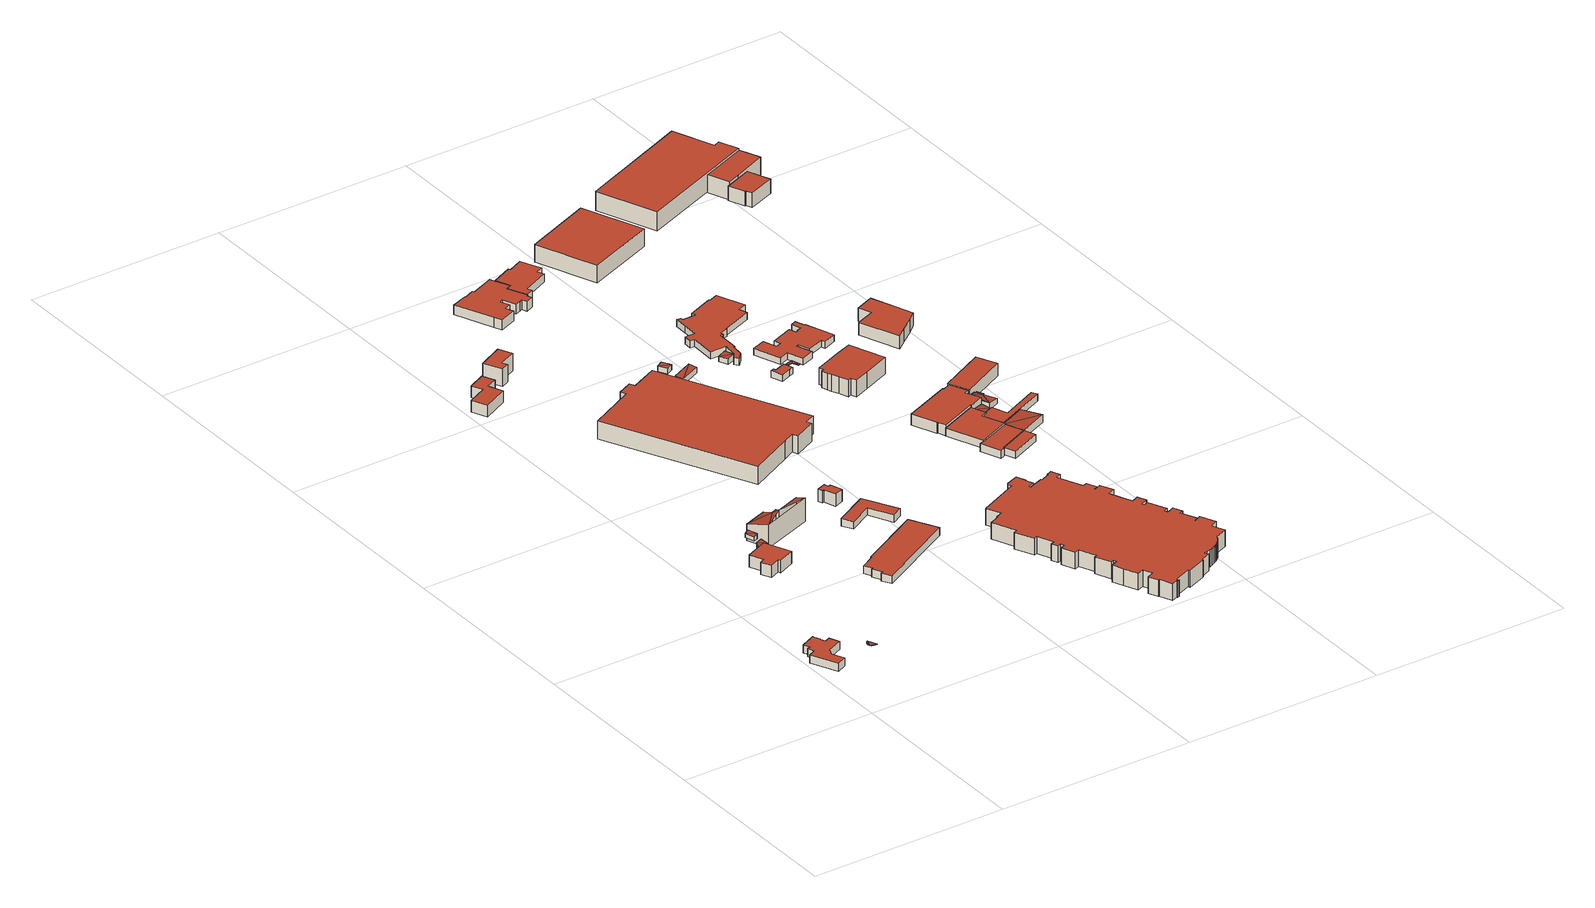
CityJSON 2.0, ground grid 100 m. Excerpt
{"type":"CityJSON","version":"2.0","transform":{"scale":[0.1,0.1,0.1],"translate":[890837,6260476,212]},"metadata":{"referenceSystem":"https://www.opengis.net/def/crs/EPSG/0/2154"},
"CityObjects":{
"building1":{"type":"Building","attributes":{"class":"Building"},"children":["building1-1"]},
"building1-1":{"type":"BuildingPart","parents":["building1"],"geometry":[{"type":"MultiSurface","lod":"2.2","boundaries":[[[0,1,2,3,4,5,6,7,8,9,10,11,10,12,13,14,15,16,17,18]],[[19,20,21,22,23,24,25,26,27,28,29,30,29,31,32,33,34,35,36,37]],[[37,36,17,18]],[[36,35,16,17]],[[35,34,15,16]],[[34,33,14,15]],[[33,32,13,14]],[[32,31,12,13]],[[31,29,10,12]],[[29,30,11,10]],[[29,28,9,10]],[[28,27,8,9]],[[27,26,7,8]],[[26,25,6,7]],[[25,24,5,6]],[[24,23,4,5]],[[23,22,3,4]],[[22,21,2,3]],[[21,20,1,2]],[[20,19,0,1]],[[19,37,18,0]]],"semantics":{"surfaces":[{"type":"GroundSurface"},{"type":"RoofSurface"},{"type":"WallSurface","on_footprint_edge":true}],"values":[0,1,2,2,2,2,2,2,2,2,2,2,2,2,2,2,2,2,2,2,2]}}]},
"building2":{"type":"Building","attributes":{"class":"Building"},"children":["building2-1"]},
"building2-1":{"type":"BuildingPart","parents":["building2"],"geometry":[{"type":"Solid","lod":"2.2","boundaries":[[[[38,39,40]],[[40,39,41]],[[42,41,39]],[[43,41,44]],[[45,43,44]],[[46,45,44]],[[42,44,41]],[[47,48,49,50,51,40,38,52,53]],[[42,39,52,53]],[[39,38,52]],[[41,51,40]],[[41,43,50,51]],[[43,45,49,50]],[[45,46,48,49]],[[46,44,47,48]],[[44,42,53,47]]]],"semantics":{"surfaces":[{"type":"RoofSurface","rf_azimuth":248.45,"rf_slope":4.16},{"type":"GroundSurface"},{"type":"WallSurface","on_footprint_edge":true}],"values":[[0,0,0,0,0,0,0,1,2,2,2,2,2,2,2,2]]}}]},
"building3":{"type":"Building","attributes":{"class":"Building"},"children":["building3-1"]},
"building3-1":{"type":"BuildingPart","parents":["building3"],"geometry":[{"type":"Solid","lod":"2.2","boundaries":[[[[54,55,56,57,58,59,60,61]],[[62,63,64,65,66,67,68,69]],[[69,68,60,61]],[[68,67,59,60]],[[67,66,58,59]],[[66,65,57,58]],[[65,64,56,57]],[[64,63,55,56]],[[63,62,54,55]],[[62,69,61,54]]]],"semantics":{"surfaces":[{"type":"GroundSurface"},{"type":"RoofSurface"},{"type":"WallSurface","on_footprint_edge":true}],"values":[[0,1,2,2,2,2,2,2,2,2]]}}]},
"building4":{"type":"Building","attributes":{"class":"Building"},"children":["building4-1"]},
"building4-1":{"type":"BuildingPart","parents":["building4"],"geometry":[{"type":"MultiSurface","lod":"2.2","boundaries":[[[70,71,72]],[[73,74,70]],[[75,76,77]],[[72,78,70]],[[71,79,72]],[[80,79,71]],[[81,82,83,84,85,86,87,88]],[[80,71,87,88]],[[71,70,86,87]],[[70,74,85,86]],[[74,75,84,85]],[[75,77,83,84]],[[77,72,82,83]],[[72,79,81,82]],[[79,80,88,81]]],"semantics":{"surfaces":[{"type":"RoofSurface","rf_azimuth":288.75,"rf_slope":17.61},{"type":"RoofSurface","rf_azimuth":271.34,"rf_slope":18.94},{"type":"GroundSurface"},{"type":"WallSurface","on_footprint_edge":true}],"values":[0,0,1,0,0,0,2,3,3,3,3,3,3,3,3]}}]},
"building5":{"type":"Building","attributes":{"class":"Building"},"children":["building5-1"]},
"building5-1":{"type":"BuildingPart","parents":["building5"],"geometry":[{"type":"Solid","lod":"2.2","boundaries":[[[[89,90,91]],[[92,91,90]],[[93,94,95,96]],[[92,90,95,96]],[[90,89,94,95]],[[89,91,93,94]],[[91,92,96,93]]]],"semantics":{"surfaces":[{"type":"RoofSurface","rf_azimuth":200.1,"rf_slope":17.7},{"type":"GroundSurface"},{"type":"WallSurface","on_footprint_edge":true}],"values":[[0,0,1,2,2,2,2]]}}]},
"building6":{"type":"Building","attributes":{"class":"Building"},"children":["building6-1"]},
"building6-1":{"type":"BuildingPart","parents":["building6"],"geometry":[{"type":"MultiSurface","lod":"2.2","boundaries":[[[97,98,99]],[[100,101,102]],[[103,104,105]],[[106,105,104]],[[105,99,107]],[[99,105,106]],[[108,109,110,111,112,113,114,115]],[[99,98,114,115]],[[98,97,113,114]],[[97,106,112,113]],[[106,104,111,112]],[[104,103,110,111]],[[103,105,109,110]],[[105,107,108,109]],[[107,99,115,108]]],"semantics":{"surfaces":[{"type":"RoofSurface","rf_azimuth":111.33,"rf_slope":16.78},{"type":"RoofSurface","rf_azimuth":38.27,"rf_slope":1.5},{"type":"GroundSurface"},{"type":"WallSurface","on_footprint_edge":true}],"values":[0,1,0,0,0,0,2,3,3,3,3,3,3,3,3]}}]},
"building7":{"type":"Building","attributes":{"class":"Building"},"children":["building7-1"]},
"building7-1":{"type":"BuildingPart","parents":["building7"],"geometry":[{"type":"Solid","lod":"2.2","boundaries":[[[[116,117,118,119,120,121,122,123]],[[124,125,126,127,128,129,130,131]],[[131,130,122,123]],[[130,129,121,122]],[[129,128,120,121]],[[128,127,119,120]],[[127,126,118,119]],[[126,125,117,118]],[[125,124,116,117]],[[124,131,123,116]]]],"semantics":{"surfaces":[{"type":"GroundSurface"},{"type":"RoofSurface"},{"type":"WallSurface","on_footprint_edge":true}],"values":[[0,1,2,2,2,2,2,2,2,2]]}}]},
"building8":{"type":"Building","attributes":{"class":"Building"},"children":["building8-1"]},
"building8-1":{"type":"BuildingPart","parents":["building8"],"geometry":[{"type":"Solid","lod":"2.2","boundaries":[[[[132,133,134,135,136,137,138,139,140,141,142]],[[143,144,145,146,147,148,149,150,151,152,153]],[[153,152,141,142]],[[152,151,140,141]],[[151,150,139,140]],[[150,149,138,139]],[[149,148,137,138]],[[148,147,136,137]],[[147,146,135,136]],[[146,145,134,135]],[[145,144,133,134]],[[144,143,132,133]],[[143,153,142,132]]]],"semantics":{"surfaces":[{"type":"GroundSurface"},{"type":"RoofSurface"},{"type":"WallSurface","on_footprint_edge":true}],"values":[[0,1,2,2,2,2,2,2,2,2,2,2,2]]}}]},
"building9":{"type":"Building","attributes":{"class":"Building"},"children":["building9-1"]},
"building9-1":{"type":"BuildingPart","parents":["building9"],"geometry":[{"type":"Solid","lod":"2.2","boundaries":[[[[154,155,156,157,158,159]],[[160,161,162,163,164,165]],[[165,164,158,159]],[[164,163,157,158]],[[163,162,156,157]],[[162,161,155,156]],[[161,160,154,155]],[[160,165,159,154]]]],"semantics":{"surfaces":[{"type":"GroundSurface"},{"type":"RoofSurface"},{"type":"WallSurface","on_footprint_edge":true}],"values":[[0,1,2,2,2,2,2,2]]}}]},
"building10":{"type":"Building","attributes":{"class":"Building"},"children":["building10-1"]},
"building10-1":{"type":"BuildingPart","parents":["building10"],"geometry":[{"type":"Solid","lod":"2.2","boundaries":[[[[166,167,168,169,170,171]],[[172,173,174,175,176,177]],[[177,176,170,171]],[[176,175,169,170]],[[175,174,168,169]],[[174,173,167,168]],[[173,172,166,167]],[[172,177,171,166]]]],"semantics":{"surfaces":[{"type":"GroundSurface"},{"type":"RoofSurface"},{"type":"WallSurface","on_footprint_edge":true}],"values":[[0,1,2,2,2,2,2,2]]}}]},
"building11":{"type":"Building","attributes":{"class":"Building"},"children":["building11-1"]},
"building11-1":{"type":"BuildingPart","parents":["building11"],"geometry":[{"type":"Solid","lod":"2.2","boundaries":[[[[178,179,180,181,182,183,184,185]],[[186,187,188,189,190,191,192,193]],[[193,192,184,185]],[[192,191,183,184]],[[191,190,182,183]],[[190,189,181,182]],[[189,188,180,181]],[[188,187,179,180]],[[187,186,178,179]],[[186,193,185,178]]]],"semantics":{"surfaces":[{"type":"GroundSurface"},{"type":"RoofSurface"},{"type":"WallSurface","on_footprint_edge":true}],"values":[[0,1,2,2,2,2,2,2,2,2]]}}]},
"building12":{"type":"Building","attributes":{"class":"Building"},"children":["building12-1"]},
"building12-1":{"type":"BuildingPart","parents":["building12"],"geometry":[{"type":"Solid","lod":"2.2","boundaries":[[[[194,195,196,197,198,199,200,201,202,203,204,205,206]],[[207,208,209,210,211,212,213,214,215,216,217,218,219]],[[219,218,205,206]],[[218,217,204,205]],[[217,216,203,204]],[[216,215,202,203]],[[215,214,201,202]],[[214,213,200,201]],[[213,212,199,200]],[[212,211,198,199]],[[211,210,197,198]],[[210,209,196,197]],[[209,208,195,196]],[[208,207,194,195]],[[207,219,206,194]]]],"semantics":{"surfaces":[{"type":"GroundSurface"},{"type":"RoofSurface"},{"type":"WallSurface","on_footprint_edge":true}],"values":[[0,1,2,2,2,2,2,2,2,2,2,2,2,2,2]]}}]},
"building13":{"type":"Building","attributes":{"class":"Building"},"children":["building13-1"]},
"building13-1":{"type":"BuildingPart","parents":["building13"],"geometry":[{"type":"Solid","lod":"2.2","boundaries":[[[[220,221,222,223,224,225,226,227,228,229,230,231,232,233,234,235,236,237,238,239,240,241]],[[242,243,244,245,246,247,248,249,250,251,252,253,254,255,256,257,258,259,260,261,262,263]],[[263,262,240,241]],[[262,261,239,240]],[[261,260,238,239]],[[260,259,237,238]],[[259,258,236,237]],[[258,257,235,236]],[[257,256,234,235]],[[256,255,233,234]],[[255,254,232,233]],[[254,253,231,232]],[[253,252,230,231]],[[252,251,229,230]],[[251,250,228,229]],[[250,249,227,228]],[[249,248,226,227]],[[248,247,225,226]],[[247,246,224,225]],[[246,245,223,224]],[[245,244,222,223]],[[244,243,221,222]],[[243,242,220,221]],[[242,263,241,220]]]],"semantics":{"surfaces":[{"type":"GroundSurface"},{"type":"RoofSurface"},{"type":"WallSurface","on_footprint_edge":true}],"values":[[0,1,2,2,2,2,2,2,2,2,2,2,2,2,2,2,2,2,2,2,2,2,2,2]]}}]},
"building14":{"type":"Building","attributes":{"class":"Building"},"children":["building14-1"]},
"building14-1":{"type":"BuildingPart","parents":["building14"],"geometry":[{"type":"Solid","lod":"2.2","boundaries":[[[[264,265,266]],[[267,266,265]],[[268,269,270,271]],[[267,265,270,271]],[[265,264,269,270]],[[264,266,268,269]],[[266,267,271,268]]]],"semantics":{"surfaces":[{"type":"RoofSurface","rf_azimuth":162.76,"rf_slope":0.699},{"type":"GroundSurface"},{"type":"WallSurface","on_footprint_edge":true}],"values":[[0,0,1,2,2,2,2]]}}]},
"building15":{"type":"Building","attributes":{"class":"Building"},"children":["building15-1"]},
"building15-1":{"type":"BuildingPart","parents":["building15"],"geometry":[{"type":"Solid","lod":"2.2","boundaries":[[[[272,273,274]],[[275,274,273]],[[276,277,278,279]],[[275,273,278,279]],[[273,272,277,278]],[[272,274,276,277]],[[274,275,279,276]]]],"semantics":{"surfaces":[{"type":"RoofSurface","rf_azimuth":295.63,"rf_slope":7.32},{"type":"GroundSurface"},{"type":"WallSurface","on_footprint_edge":true}],"values":[[0,0,1,2,2,2,2]]}}]},
"building16":{"type":"Building","attributes":{"class":"Building"},"children":["building16-1"]},
"building16-1":{"type":"BuildingPart","parents":["building16"],"geometry":[{"type":"Solid","lod":"2.2","boundaries":[[[[280,281,282,283,284,285,286,287,288,289,290,291,292,293,294,295,296,297,298,299,300,301,302,303,304,305,306,307,308,309,310,311,312,313,314,315,316,317,318,319,320,321,322,323,324,325,326,327,328,329,330,331,332,333,334,335,336,337,338,339,340,341,342,343,344,345,346,347,348,349,350,351,352,353,354,355,356,357,358,359,360,361,362,363,364,365,366,367,368,369,370,371,372,373,374,375,376,377]],[[378,379,380,381,382,383,384,385,386,387,388,389,390,391,392,393,394,395,396,397,398,399,400,401,402,403,404,405,406,407,408,409,410,411,412,413,414,415,416,417,418,419,420,421,422,423,424,425,426,427,428,429,430,431,432,433,434,435,436,437,438,439,440,441,442,443,444,445,446,447,448,449,450,451,452,453,454,455,456,457,458,459,460,461,462,463,464,465,466,467,468,469,470,471,472,473,474,475]],[[475,474,376,377]],[[474,473,375,376]],[[473,472,374,375]],[[472,471,373,374]],[[471,470,372,373]],[[470,469,371,372]],[[469,468,370,371]],[[468,467,369,370]],[[467,466,368,369]],[[466,465,367,368]],[[465,464,366,367]],[[464,463,365,366]],[[463,462,364,365]],[[462,461,363,364]],[[461,460,362,363]],[[460,459,361,362]],[[459,458,360,361]],[[458,457,359,360]],[[457,456,358,359]],[[456,455,357,358]],[[455,454,356,357]],[[454,453,355,356]],[[453,452,354,355]],[[452,451,353,354]],[[451,450,352,353]],[[450,449,351,352]],[[449,448,350,351]],[[448,447,349,350]],[[447,446,348,349]],[[446,445,347,348]],[[445,444,346,347]],[[444,443,345,346]],[[443,442,344,345]],[[442,441,343,344]],[[441,440,342,343]],[[440,439,341,342]],[[439,438,340,341]],[[438,437,339,340]],[[437,436,338,339]],[[436,435,337,338]],[[435,434,336,337]],[[434,433,335,336]],[[433,432,334,335]],[[432,431,333,334]],[[431,430,332,333]],[[430,429,331,332]],[[429,428,330,331]],[[428,427,329,330]],[[427,426,328,329]],[[426,425,327,328]],[[425,424,326,327]],[[424,423,325,326]],[[423,422,324,325]],[[422,421,323,324]],[[421,420,322,323]],[[420,419,321,322]],[[419,418,320,321]],[[418,417,319,320]],[[417,416,318,319]],[[416,415,317,318]],[[415,414,316,317]],[[414,413,315,316]],[[413,412,314,315]],[[412,411,313,314]],[[411,410,312,313]],[[410,409,311,312]],[[409,408,310,311]],[[408,407,309,310]],[[407,406,308,309]],[[406,405,307,308]],[[405,404,306,307]],[[404,403,305,306]],[[403,402,304,305]],[[402,401,303,304]],[[401,400,302,303]],[[400,399,301,302]],[[399,398,300,301]],[[398,397,299,300]],[[397,396,298,299]],[[396,395,297,298]],[[395,394,296,297]],[[394,393,295,296]],[[393,392,294,295]],[[392,391,293,294]],[[391,390,292,293]],[[390,389,291,292]],[[389,388,290,291]],[[388,387,289,290]],[[387,386,288,289]],[[386,385,287,288]],[[385,384,286,287]],[[384,383,285,286]],[[383,382,284,285]],[[382,381,283,284]],[[381,380,282,283]],[[380,379,281,282]],[[379,378,280,281]],[[378,475,377,280]]]],"semantics":{"surfaces":[{"type":"GroundSurface"},{"type":"RoofSurface"},{"type":"WallSurface","on_footprint_edge":true}],"values":[[0,1,2,2,2,2,2,2,2,2,2,2,2,2,2,2,2,2,2,2,2,2,2,2,2,2,2,2,2,2,2,2,2,2,2,2,2,2,2,2,2,2,2,2,2,2,2,2,2,2,2,2,2,2,2,2,2,2,2,2,2,2,2,2,2,2,2,2,2,2,2,2,2,2,2,2,2,2,2,2,2,2,2,2,2,2,2,2,2,2,2,2,2,2,2,2,2,2,2,2]]}}]},
"building17":{"type":"Building","attributes":{"class":"Building"},"children":["building17-1"]},
"building17-1":{"type":"BuildingPart","parents":["building17"],"geometry":[{"type":"Solid","lod":"2.2","boundaries":[[[[476,477,478]],[[479,480,481]],[[481,476,482]],[[483,479,481]],[[476,481,480]],[[478,482,476]],[[484,485,486,479,480,487,488,489]],[[478,477,488,489]],[[477,476,487,488]],[[476,480,487]],[[483,486,479]],[[483,481,485,486]],[[481,482,484,485]],[[482,478,489,484]]]],"semantics":{"surfaces":[{"type":"RoofSurface","rf_azimuth":146.09,"rf_slope":1.43},{"type":"GroundSurface"},{"type":"WallSurface","on_footprint_edge":true}],"values":[[0,0,0,0,0,0,1,2,2,2,2,2,2,2]]}}]},
"building18":{"type":"Building","attributes":{"class":"Building"},"children":["building18-1"]},
"building18-1":{"type":"BuildingPart","parents":["building18"],"geometry":[{"type":"Solid","lod":"2.2","boundaries":[[[[490,491,492,493,494,495,496,497,498,499,500,501,502]],[[503,504,505,506,507,508,509,510,511,512,513,514,515]],[[515,514,501,502]],[[514,513,500,501]],[[513,512,499,500]],[[512,511,498,499]],[[511,510,497,498]],[[510,509,496,497]],[[509,508,495,496]],[[508,507,494,495]],[[507,506,493,494]],[[506,505,492,493]],[[505,504,491,492]],[[504,503,490,491]],[[503,515,502,490]]]],"semantics":{"surfaces":[{"type":"GroundSurface"},{"type":"RoofSurface"},{"type":"WallSurface","on_footprint_edge":true}],"values":[[0,1,2,2,2,2,2,2,2,2,2,2,2,2,2]]}}]},
"building19":{"type":"Building","attributes":{"class":"Building"},"children":["building19-1"]},
"building19-1":{"type":"BuildingPart","parents":["building19"],"geometry":[{"type":"Solid","lod":"2.2","boundaries":[[[[516,517,518]],[[519,518,517]],[[520,521,522,523]],[[519,517,522,523]],[[517,516,521,522]],[[516,518,520,521]],[[518,519,523,520]]]],"semantics":{"surfaces":[{"type":"RoofSurface","rf_azimuth":190.84,"rf_slope":4.33},{"type":"GroundSurface"},{"type":"WallSurface","on_footprint_edge":true}],"values":[[0,0,1,2,2,2,2]]}}]},
"building20":{"type":"Building","attributes":{"class":"Building"},"children":["building20-1"]},
"building20-1":{"type":"BuildingPart","parents":["building20"],"geometry":[{"type":"Solid","lod":"2.2","boundaries":[[[[524,525,526,527,528,529,530]],[[531,532,533,534,535,536,537]],[[537,536,529,530]],[[536,535,528,529]],[[535,534,527,528]],[[534,533,526,527]],[[533,532,525,526]],[[532,531,524,525]],[[531,537,530,524]]]],"semantics":{"surfaces":[{"type":"GroundSurface"},{"type":"RoofSurface"},{"type":"WallSurface","on_footprint_edge":true}],"values":[[0,1,2,2,2,2,2,2,2]]}}]},
"building21":{"type":"Building","attributes":{"class":"Building"},"children":["building21-1"]},
"building21-1":{"type":"BuildingPart","parents":["building21"],"geometry":[{"type":"Solid","lod":"2.2","boundaries":[[[[538,539,540]],[[541,540,539]],[[540,541,542]],[[542,543,540]],[[543,542,544]],[[545,544,546]],[[542,546,544]],[[547,548,549,550,551,552,553,554,555]],[[542,541,554,555]],[[541,539,553,554]],[[539,538,552,553]],[[538,540,551,552]],[[540,543,550,551]],[[543,544,549,550]],[[544,545,548,549]],[[545,546,547,548]],[[546,542,555,547]]]],"semantics":{"surfaces":[{"type":"RoofSurface","rf_azimuth":144.42,"rf_slope":0.99},{"type":"GroundSurface"},{"type":"WallSurface","on_footprint_edge":true}],"values":[[0,0,0,0,0,0,0,1,2,2,2,2,2,2,2,2,2]]}}]},
"building22":{"type":"Building","attributes":{"class":"Building"},"children":["building22-1"]},
"building22-1":{"type":"BuildingPart","parents":["building22"],"geometry":[{"type":"Solid","lod":"2.2","boundaries":[[[[556,557,558,559,560,561,562,563,564,565,520,566,567,568,569,570,571,572,573,574,575,576,577,578,579,580,581,582,583,584]],[[585,586,587,588,589,590,591,592,593,594,595,596,597,598,599,600,601,602,603,604,605,606,607,608,609,610,611,612,613,614]],[[614,613,583,584]],[[613,612,582,583]],[[612,611,581,582]],[[611,610,580,581]],[[610,609,579,580]],[[609,608,578,579]],[[608,607,577,578]],[[607,606,576,577]],[[606,605,575,576]],[[605,604,574,575]],[[604,603,573,574]],[[603,602,572,573]],[[602,601,571,572]],[[601,600,570,571]],[[600,599,569,570]],[[599,598,568,569]],[[598,597,567,568]],[[597,596,566,567]],[[596,595,520,566]],[[595,594,565,520]],[[594,593,564,565]],[[593,592,563,564]],[[592,591,562,563]],[[591,590,561,562]],[[590,589,560,561]],[[589,588,559,560]],[[588,587,558,559]],[[587,586,557,558]],[[586,585,556,557]],[[585,614,584,556]]]],"semantics":{"surfaces":[{"type":"GroundSurface"},{"type":"RoofSurface"},{"type":"WallSurface","on_footprint_edge":true}],"values":[[0,1,2,2,2,2,2,2,2,2,2,2,2,2,2,2,2,2,2,2,2,2,2,2,2,2,2,2,2,2,2,2]]}}]},
"building23":{"type":"Building","attributes":{"class":"Building"},"children":["building23-1"]},
"building23-1":{"type":"BuildingPart","parents":["building23"],"geometry":[{"type":"Solid","lod":"2.2","boundaries":[[[[615,616,617,618,619,620]],[[621,622,623,624,625,626]],[[626,625,619,620]],[[625,624,618,619]],[[624,623,617,618]],[[623,622,616,617]],[[622,621,615,616]],[[621,626,620,615]]]],"semantics":{"surfaces":[{"type":"GroundSurface"},{"type":"RoofSurface"},{"type":"WallSurface","on_footprint_edge":true}],"values":[[0,1,2,2,2,2,2,2]]}}]},
"building24":{"type":"Building","attributes":{"class":"Building"},"children":["building24-1"]},
"building24-1":{"type":"BuildingPart","parents":["building24"],"geometry":[{"type":"Solid","lod":"2.2","boundaries":[[[[627,628,629,630,631,632,633,634]],[[635,636,637,638,639,640,641,642]],[[642,641,633,634]],[[641,640,632,633]],[[640,639,631,632]],[[639,638,630,631]],[[638,637,629,630]],[[637,636,628,629]],[[636,635,627,628]],[[635,642,634,627]]]],"semantics":{"surfaces":[{"type":"GroundSurface"},{"type":"RoofSurface"},{"type":"WallSurface","on_footprint_edge":true}],"values":[[0,1,2,2,2,2,2,2,2,2]]}}]},
"building25":{"type":"Building","attributes":{"class":"Building"},"children":["building25-1"]},
"building25-1":{"type":"BuildingPart","parents":["building25"],"geometry":[{"type":"Solid","lod":"2.2","boundaries":[[[[643,644,645,646]],[[641,647,648,642]],[[642,648,645,646]],[[648,647,644,645]],[[647,641,643,644]],[[641,642,646,643]]]],"semantics":{"surfaces":[{"type":"GroundSurface"},{"type":"RoofSurface"},{"type":"WallSurface","on_footprint_edge":true}],"values":[[0,1,2,2,2,2]]}}]},
"building26":{"type":"Building","attributes":{"class":"Building"},"children":["building26-1"]},
"building26-1":{"type":"BuildingPart","parents":["building26"],"geometry":[{"type":"Solid","lod":"2.2","boundaries":[[[[649,650,651,652,653,654,655,656,657,658,659,660,661]],[[662,663,664,665,666,667,668,669,670,671,672,673,674]],[[674,673,660,661]],[[673,672,659,660]],[[672,671,658,659]],[[671,670,657,658]],[[670,669,656,657]],[[669,668,655,656]],[[668,667,654,655]],[[667,666,653,654]],[[666,665,652,653]],[[665,664,651,652]],[[664,663,650,651]],[[663,662,649,650]],[[662,674,661,649]]]],"semantics":{"surfaces":[{"type":"GroundSurface"},{"type":"RoofSurface"},{"type":"WallSurface","on_footprint_edge":true}],"values":[[0,1,2,2,2,2,2,2,2,2,2,2,2,2,2]]}}]},
"building27":{"type":"Building","attributes":{"class":"Building"},"children":["building27-1"]},
"building27-1":{"type":"BuildingPart","parents":["building27"],"geometry":[{"type":"Solid","lod":"2.2","boundaries":[[[[675,676,677,678,679,680,681,682,683,684,685,686]],[[687,688,689,690,691,692,693,694,695,696,697,698]],[[698,697,685,686]],[[697,696,684,685]],[[696,695,683,684]],[[695,694,682,683]],[[694,693,681,682]],[[693,692,680,681]],[[692,691,679,680]],[[691,690,678,679]],[[690,689,677,678]],[[689,688,676,677]],[[688,687,675,676]],[[687,698,686,675]]]],"semantics":{"surfaces":[{"type":"GroundSurface"},{"type":"RoofSurface"},{"type":"WallSurface","on_footprint_edge":true}],"values":[[0,1,2,2,2,2,2,2,2,2,2,2,2,2]]}}]},
"building28":{"type":"Building","attributes":{"class":"Building"},"children":["building28-1"]},
"building28-1":{"type":"BuildingPart","parents":["building28"],"geometry":[{"type":"Solid","lod":"2.2","boundaries":[[[[699,700,701,702,703,704,705,706,707,708,709,710,711,712,713,714,715,716,717,718,719,720,721,722,723]],[[724,725,726,727,728,729,730,731,732,733,734,735,736,737,738,739,740,741,742,743,744,745,746,747,748]],[[748,747,722,723]],[[747,746,721,722]],[[746,745,720,721]],[[745,744,719,720]],[[744,743,718,719]],[[743,742,717,718]],[[742,741,716,717]],[[741,740,715,716]],[[740,739,714,715]],[[739,738,713,714]],[[738,737,712,713]],[[737,736,711,712]],[[736,735,710,711]],[[735,734,709,710]],[[734,733,708,709]],[[733,732,707,708]],[[732,731,706,707]],[[731,730,705,706]],[[730,729,704,705]],[[729,728,703,704]],[[728,727,702,703]],[[727,726,701,702]],[[726,725,700,701]],[[725,724,699,700]],[[724,748,723,699]]]],"semantics":{"surfaces":[{"type":"GroundSurface"},{"type":"RoofSurface"},{"type":"WallSurface","on_footprint_edge":true}],"values":[[0,1,2,2,2,2,2,2,2,2,2,2,2,2,2,2,2,2,2,2,2,2,2,2,2,2,2]]}}]},
"building29":{"type":"Building","attributes":{"class":"Building"},"children":["building29-1"]},
"building29-1":{"type":"BuildingPart","parents":["building29"],"geometry":[{"type":"Solid","lod":"2.2","boundaries":[[[[749,750,751,752]],[[753,754,755,756]],[[756,755,751,752]],[[755,754,750,751]],[[754,753,749,750]],[[753,756,752,749]]]],"semantics":{"surfaces":[{"type":"GroundSurface"},{"type":"RoofSurface"},{"type":"WallSurface","on_footprint_edge":true}],"values":[[0,1,2,2,2,2]]}}]},
"building30":{"type":"Building","attributes":{"class":"Building"},"children":["building30-1"]},
"building30-1":{"type":"BuildingPart","parents":["building30"],"geometry":[{"type":"Solid","lod":"2.2","boundaries":[[[[757,758,759]],[[760,759,758]],[[761,759,760]],[[762,763,764,765,766]],[[760,758,765,766]],[[758,757,764,765]],[[757,759,763,764]],[[759,761,762,763]],[[761,760,766,762]]]],"semantics":{"surfaces":[{"type":"RoofSurface","rf_azimuth":16.54,"rf_slope":7.11},{"type":"GroundSurface"},{"type":"WallSurface","on_footprint_edge":true}],"values":[[0,0,0,1,2,2,2,2,2]]}}]},
"building31":{"type":"Building","attributes":{"class":"Building"},"children":["building31-1"]},
"building31-1":{"type":"BuildingPart","parents":["building31"],"geometry":[{"type":"Solid","lod":"2.2","boundaries":[[[[767,768,769]],[[770,767,769]],[[771,772,773,774]],[[769,768,773,774]],[[768,767,772,773]],[[767,770,771,772]],[[770,769,774,771]]]],"semantics":{"surfaces":[{"type":"RoofSurface","rf_azimuth":113.69,"rf_slope":3.99},{"type":"GroundSurface"},{"type":"WallSurface","on_footprint_edge":true}],"values":[[0,0,1,2,2,2,2]]}}]},
"building32":{"type":"Building","attributes":{"class":"Building"},"children":["building32-1"]},
"building32-1":{"type":"BuildingPart","parents":["building32"],"geometry":[{"type":"Solid","lod":"2.2","boundaries":[[[[775,776,777]],[[778,777,776]],[[779,780,781]],[[782,777,780]],[[777,781,780]],[[783,780,779]],[[778,784,781]],[[781,777,778]],[[785,786,787,788,789,790,791,792,793,794]],[[784,778,793,794]],[[778,776,792,793]],[[776,775,791,792]],[[775,777,790,791]],[[777,782,789,790]],[[782,780,788,789]],[[780,783,787,788]],[[783,779,786,787]],[[779,781,785,786]],[[781,784,794,785]]]],"semantics":{"surfaces":[{"type":"RoofSurface","rf_azimuth":25.34,"rf_slope":9.19},{"type":"GroundSurface"},{"type":"WallSurface","on_footprint_edge":true}],"values":[[0,0,0,0,0,0,0,0,1,2,2,2,2,2,2,2,2,2,2]]}}]},
"building33":{"type":"Building","attributes":{"class":"Building"},"children":["building33-1"]},
"building33-1":{"type":"BuildingPart","parents":["building33"],"geometry":[{"type":"Solid","lod":"2.2","boundaries":[[[[620,619,795,796,797,798,799,800]],[[801,802,803,804,805,806,807,808]],[[808,807,799,800]],[[807,806,798,799]],[[806,805,797,798]],[[805,804,796,797]],[[804,803,795,796]],[[803,802,619,795]],[[802,801,620,619]],[[801,808,800,620]]]],"semantics":{"surfaces":[{"type":"GroundSurface"},{"type":"RoofSurface"},{"type":"WallSurface","on_footprint_edge":true}],"values":[[0,1,2,2,2,2,2,2,2,2]]}}]},
"building34":{"type":"Building","attributes":{"class":"Building"},"children":["building34-1"]},
"building34-1":{"type":"BuildingPart","parents":["building34"],"geometry":[{"type":"Solid","lod":"2.2","boundaries":[[[[809,810,811,812,813,814]],[[815,816,817,818,819,820]],[[820,819,813,814]],[[819,818,812,813]],[[818,817,811,812]],[[817,816,810,811]],[[816,815,809,810]],[[815,820,814,809]]]],"semantics":{"surfaces":[{"type":"GroundSurface"},{"type":"RoofSurface"},{"type":"WallSurface","on_footprint_edge":true}],"values":[[0,1,2,2,2,2,2,2]]}}]},
"building35":{"type":"Building","attributes":{"class":"Building"},"children":["building35-1"]},
"building35-1":{"type":"BuildingPart","parents":["building35"],"geometry":[{"type":"Solid","lod":"2.2","boundaries":[[[[821,822,823,824,825,826,827,828]],[[829,830,831,832,833,834,835,836]],[[836,835,827,828]],[[835,834,826,827]],[[834,833,825,826]],[[833,832,824,825]],[[832,831,823,824]],[[831,830,822,823]],[[830,829,821,822]],[[829,836,828,821]]]],"semantics":{"surfaces":[{"type":"GroundSurface"},{"type":"RoofSurface"},{"type":"WallSurface","on_footprint_edge":true}],"values":[[0,1,2,2,2,2,2,2,2,2]]}}]},
"building36":{"type":"Building","attributes":{"class":"Building"},"children":["building36-1"]},
"building36-1":{"type":"BuildingPart","parents":["building36"],"geometry":[{"type":"Solid","lod":"2.2","boundaries":[[[[837,838,839,840,841,842]],[[843,844,845,846,847,848]],[[848,847,841,842]],[[847,846,840,841]],[[846,845,839,840]],[[845,844,838,839]],[[844,843,837,838]],[[843,848,842,837]]]],"semantics":{"surfaces":[{"type":"GroundSurface"},{"type":"RoofSurface"},{"type":"WallSurface","on_footprint_edge":true}],"values":[[0,1,2,2,2,2,2,2]]}}]},
"building37":{"type":"Building","attributes":{"class":"Building"},"children":["building37-1"]},
"building37-1":{"type":"BuildingPart","parents":["building37"],"geometry":[{"type":"Solid","lod":"2.2","boundaries":[[[[849,850,851,852,853,854,855]],[[856,857,858,859,860,861,862]],[[862,861,854,855]],[[861,860,853,854]],[[860,859,852,853]],[[859,858,851,852]],[[858,857,850,851]],[[857,856,849,850]],[[856,862,855,849]]]],"semantics":{"surfaces":[{"type":"GroundSurface"},{"type":"RoofSurface"},{"type":"WallSurface","on_footprint_edge":true}],"values":[[0,1,2,2,2,2,2,2,2]]}}]},
"building38":{"type":"Building","attributes":{"class":"Building"},"children":["building38-1"]},
"building38-1":{"type":"BuildingPart","parents":["building38"],"geometry":[{"type":"Solid","lod":"2.2","boundaries":[[[[863,864,865,866,867]],[[868,869,870,871,872]],[[872,871,866,867]],[[871,870,865,866]],[[870,869,864,865]],[[869,868,863,864]],[[868,872,867,863]]]],"semantics":{"surfaces":[{"type":"GroundSurface"},{"type":"RoofSurface"},{"type":"WallSurface","on_footprint_edge":true}],"values":[[0,1,2,2,2,2,2]]}}]}
},
"vertices":[
[180,501,20],[158,551,20],[140,543,20],[132,540,20],[120,566,20],[122,567,20],[107,601,20],[106,603,20],[35,570,20],[33,569,20],[46,539,20],[47,538,20],[31,533,20],[43,499,20],[6,482,20],[69,351,20],[119,374,20],[90,436,20],[103,467,20],[180,501,61],[158,551,61],[140,543,61],[132,540,61],[120,566,61],[122,567,61],[107,601,61],[106,603,61],[35,570,61],[33,569,61],[46,539,61],[47,538,61],[31,533,61],[43,499,61],[6,482,61],[69,351,61],[119,374,61],[90,436,61],[103,467,61],
[327,446,17],[335,446,18],[317,451,17],[311,459,18],[342,448,18],[308,468,18],[321,492,20],[309,479,19],[312,485,20],[321,492,17],[312,485,17],[309,479,17],[308,468,17],[311,459,17],[335,446,17],[342,448,17],
[276,1220,33],[251,1207,33],[274,1157,33],[324,1180,33],[330,1169,33],[415,1207,33],[356,1337,33],[245,1287,33],[276,1220,95],[251,1207,95],[274,1157,95],[324,1180,95],[330,1169,95],[415,1207,95],[356,1337,95],[245,1287,95],
[347,1347,60],[399,1367,61],[343,1356,64],[318,1329,58],[349,1342,59],[318,1329,62],[347,1347,68],[312,1343,67],[312,1343,63],[356,1389,72],[387,1400,72],[356,1389,36],[343,1356,36],[312,1343,36],[318,1329,36],[349,1342,36],[347,1347,36],[399,1367,36],[387,1400,36],
[366,1422,80],[386,1430,87],[350,1467,80],[369,1477,87],[350,1467,59],[366,1422,59],[386,1430,59],[369,1477,59],
[670,1466,152],[654,1515,137],[534,1471,136],[408,1370,59],[670,1466,52],[534,1471,55],[486,1525,116],[368,1481,115],[502,1481,130],[408,1370,151],[527,1490,130],[527,1490,33],[502,1481,33],[486,1525,33],[368,1481,33],[408,1370,33],[670,1466,33],[654,1515,33],[534,1471,33],
[28,3106,8],[62,3027,8],[190,3091,8],[158,3163,8],[213,3188,8],[185,3248,8],[99,3207,8],[126,3153,8],[28,3106,66],[62,3027,66],[190,3091,66],[158,3163,66],[213,3188,66],[185,3248,66],[99,3207,66],[126,3153,66],
[700,1008,26],[702,1003,26],[631,965,26],[653,925,26],[644,920,26],[669,874,26],[660,870,26],[685,823,26],[1090,1041,26],[1018,1174,26],[1016,1178,26],[700,1008,66],[702,1003,66],[631,965,66],[653,925,66],[644,920,66],[669,874,66],[660,870,66],[685,823,66],[1090,1041,66],[1018,1174,66],[1016,1178,66],
[352,3365,1],[227,3302,1],[272,3212,1],[312,3231,1],[298,3259,1],[383,3297,1],[352,3365,90],[227,3302,90],[272,3212,90],[312,3231,90],[298,3259,90],[383,3297,90],
[954,1448,25],[785,1357,25],[813,1303,25],[931,1367,25],[992,1248,25],[1045,1278,25],[954,1448,62],[785,1357,62],[813,1303,62],[931,1367,62],[992,1248,62],[1045,1278,62],
[906,1524,26],[884,1583,26],[872,1579,26],[864,1602,26],[820,1585,26],[828,1562,26],[837,1565,26],[859,1506,26],[906,1524,88],[884,1583,88],[872,1579,88],[864,1602,88],[820,1585,88],[828,1562,88],[837,1565,88],[859,1506,88],
[1141,2082,17],[786,2805,17],[650,2740,17],[636,2767,17],[564,2732,17],[577,2705,17],[341,2587,17],[698,1866,17],[918,1975,17],[976,2006,17],[989,1977,17],[1099,2032,17],[1088,2058,17],[1141,2082,108],[786,2805,108],[650,2740,108],[636,2767,108],[564,2732,108],[577,2705,108],[341,2587,108],[698,1866,108],[918,1975,108],[976,2006,108],[989,1977,108],[1099,2032,108],[1088,2058,108],
[754,3714,8],[711,3808,8],[738,3820,8],[693,3918,8],[577,3869,8],[572,3878,8],[521,3855,8],[519,3860,8],[440,3828,8],[524,3639,8],[539,3602,8],[625,3636,8],[609,3676,8],[643,3690,8],[623,3735,8],[638,3741,8],[667,3675,8],[696,3687,8],[709,3693,8],[720,3668,8],[758,3684,8],[747,3710,8],[754,3714,57],[711,3808,57],[738,3820,57],[693,3918,57],[577,3869,57],[572,3878,57],[521,3855,57],[519,3860,57],[440,3828,57],[524,3639,57],[539,3602,57],[625,3636,57],[609,3676,57],[643,3690,57],[623,3735,57],[638,3741,57],[667,3675,57],[696,3687,57],[709,3693,57],[720,3668,57],[758,3684,57],[747,3710,57],
[925,2936,38],[893,2917,37],[950,2893,38],[917,2874,38],[950,2893,10],[925,2936,10],[893,2917,10],[917,2874,10],
[898,2789,49],[916,2753,44],[1004,2840,49],[1022,2803,43],[1004,2840,15],[898,2789,15],[916,2753,15],[1022,2803,15],
[1561,118,22],[1583,68,22],[1587,69,22],[1614,6,22],[1646,19,22],[1648,15,22],[1656,18,22],[1651,28,22],[1738,65,22],[1742,55,22],[1839,97,22],[1837,102,22],[1889,124,22],[1880,145,22],[1885,145,22],[1895,146,22],[1914,149,22],[1929,155,22],[1947,164,22],[1958,171,22],[1971,181,22],[1984,194,22],[1996,211,22],[2001,226,22],[2066,254,22],[2039,315,22],[2075,333,22],[2041,411,22],[2004,393,22],[2004,394,22],[2024,404,22],[1988,484,22],[2005,492,22],[1985,538,22],[1948,521,22],[1941,537,22],[1962,547,22],[1921,640,22],[1900,630,22],[1894,643,22],[1930,660,22],[1910,704,22],[1875,687,22],[1826,797,22],[1862,814,22],[1833,880,22],[1797,862,22],[1796,865,22],[1817,875,22],[1794,927,22],[1773,918,22],[1718,1042,22],[1744,1054,22],[1724,1099,22],[1698,1088,22],[1700,1083,22],[1652,1062,22],[1650,1067,22],[1576,1040,22],[1574,1048,22],[1605,1062,22],[1590,1101,22],[1592,1102,22],[1573,1147,22],[1516,1125,22],[1512,1122,22],[1510,1121,22],[1507,1117,22],[1507,1112,22],[1513,1096,22],[1311,1004,22],[1345,934,22],[1308,915,22],[1310,912,22],[1262,891,22],[1314,772,22],[1297,765,22],[1339,670,22],[1356,678,22],[1391,597,22],[1373,590,22],[1387,559,22],[1405,566,22],[1413,548,22],[1388,537,22],[1417,470,22],[1442,481,22],[1480,396,22],[1466,390,22],[1500,312,22],[1515,318,22],[1521,303,22],[1488,289,22],[1512,235,22],[1511,235,22],[1541,167,22],[1575,181,22],[1596,134,22],[1561,118,107],[1583,68,107],[1587,69,107],[1614,6,107],[1646,19,107],[1648,15,107],[1656,18,107],[1651,28,107],[1738,65,107],[1742,55,107],[1839,97,107],[1837,102,107],[1889,124,107],[1880,145,107],[1885,145,107],[1895,146,107],[1914,149,107],[1929,155,107],[1947,164,107],[1958,171,107],[1971,181,107],[1984,194,107],[1996,211,107],[2001,226,107],[2066,254,107],[2039,315,107],[2075,333,107],[2041,411,107],[2004,393,107],[2004,394,107],[2024,404,107],[1988,484,107],[2005,492,107],[1985,538,107],[1948,521,107],[1941,537,107],[1962,547,107],[1921,640,107],[1900,630,107],[1894,643,107],[1930,660,107],[1910,704,107],[1875,687,107],[1826,797,107],[1862,814,107],[1833,880,107],[1797,862,107],[1796,865,107],[1817,875,107],[1794,927,107],[1773,918,107],[1718,1042,107],[1744,1054,107],[1724,1099,107],[1698,1088,107],[1700,1083,107],[1652,1062,107],[1650,1067,107],[1576,1040,107],[1574,1048,107],[1605,1062,107],[1590,1101,107],[1592,1102,107],[1573,1147,107],[1516,1125,107],[1512,1122,107],[1510,1121,107],[1507,1117,107],[1507,1112,107],[1513,1096,107],[1311,1004,107],[1345,934,107],[1308,915,107],[1310,912,107],[1262,891,107],[1314,772,107],[1297,765,107],[1339,670,107],[1356,678,107],[1391,597,107],[1373,590,107],[1387,559,107],[1405,566,107],[1413,548,107],[1388,537,107],[1417,470,107],[1442,481,107],[1480,396,107],[1466,390,107],[1500,312,107],[1515,318,107],[1521,303,107],[1488,289,107],[1512,235,107],[1511,235,107],[1541,167,107],[1575,181,107],[1596,134,107],
[1637,1137,25],[1644,1117,25],[1666,1126,26],[1591,1144,24],[1599,1121,24],[1632,1150,25],[1655,1159,25],[1630,1158,25],[1655,1159,24],[1632,1150,24],[1630,1158,24],[1637,1137,24],[1644,1117,24],[1666,1126,24],
[738,3820,18],[711,3808,18],[754,3714,18],[791,3731,18],[781,3754,18],[914,3815,18],[899,3847,18],[935,3864,18],[915,3904,18],[888,3965,18],[812,3929,18],[808,3939,18],[705,3891,18],[738,3820,60],[711,3808,60],[754,3714,60],[791,3731,60],[781,3754,60],[914,3815,60],[899,3847,60],[935,3864,60],[915,3904,60],[888,3965,60],[812,3929,60],[808,3939,60],[705,3891,60],
[1202,2848,43],[1159,2831,39],[1219,2802,43],[1178,2786,40],[1219,2802,12],[1202,2848,12],[1159,2831,12],[1178,2786,12],
[1344,2551,12],[1364,2558,12],[1347,2603,12],[1290,2582,12],[1287,2595,12],[1270,2589,12],[1292,2531,12],[1344,2551,46],[1364,2558,46],[1347,2603,46],[1290,2582,46],[1287,2595,46],[1270,2589,46],[1292,2531,46],
[1422,2597,18],[1435,2602,18],[1410,2627,18],[1419,2646,18],[1361,2632,17],[1363,2618,17],[1347,2603,17],[1317,2592,17],[1313,2604,17],[1313,2604,16],[1317,2592,16],[1347,2603,16],[1363,2618,16],[1410,2627,16],[1422,2597,16],[1435,2602,16],[1419,2646,16],[1361,2632,16],
[1200,3165,12],[1200,3179,12],[1178,3180,12],[1178,3114,12],[1175,3038,12],[1125,3039,12],[1124,2998,12],[1146,2998,12],[1144,2870,12],[1224,2868,12],[1197,2772,12],[1214,2753,12],[1243,2784,12],[1250,2845,12],[1255,2845,12],[1256,2867,12],[1259,2961,12],[1272,2960,12],[1272,2974,12],[1311,2988,12],[1309,2994,12],[1466,3054,12],[1452,3093,12],[1496,3112,12],[1440,3251,12],[1392,3232,12],[1389,3237,12],[1262,3186,12],[1268,3165,12],[1200,3165,48],[1200,3179,48],[1178,3180,48],[1178,3114,48],[1175,3038,48],[1125,3039,48],[1124,2998,48],[1146,2998,48],[1144,2870,48],[1224,2868,48],[1219,2802,48],[1197,2772,48],[1214,2753,48],[1243,2784,48],[1250,2845,48],[1255,2845,48],[1256,2867,48],[1259,2961,48],[1272,2960,48],[1272,2974,48],[1311,2988,48],[1309,2994,48],[1466,3054,48],[1452,3093,48],[1496,3112,48],[1440,3251,48],[1392,3232,48],[1389,3237,48],[1262,3186,48],[1268,3165,48],
[1793,1809,21],[1604,1729,21],[1679,1547,21],[1838,1614,21],[1793,1721,21],[1823,1735,21],[1793,1809,62],[1604,1729,62],[1679,1547,62],[1838,1614,62],[1793,1721,62],[1823,1735,62],
[1838,1614,16],[1679,1547,16],[1678,1548,16],[1656,1539,16],[1698,1440,16],[1721,1450,16],[1720,1453,16],[1876,1522,16],[1838,1614,57],[1679,1547,57],[1678,1548,57],[1656,1539,57],[1698,1440,57],[1721,1450,57],[1720,1453,57],[1876,1522,57],
[1720,1453,21],[1744,1396,21],[1900,1466,21],[1876,1522,21],[1744,1396,57],[1900,1466,57],
[1696,2325,13],[1626,2504,13],[1541,2472,13],[1407,2418,13],[1417,2395,13],[1402,2389,13],[1411,2356,13],[1418,2338,13],[1434,2303,13],[1453,2257,13],[1470,2265,13],[1481,2237,13],[1556,2266,13],[1696,2325,98],[1626,2504,98],[1541,2472,98],[1407,2418,98],[1417,2395,98],[1402,2389,98],[1411,2356,98],[1418,2338,98],[1434,2303,98],[1453,2257,98],[1470,2265,98],[1481,2237,98],[1556,2266,98],
[1833,1908,19],[1855,1918,19],[1814,2006,19],[1775,1989,19],[1773,1994,19],[1535,1896,19],[1586,1771,19],[1590,1772,19],[1607,1730,19],[1793,1809,19],[1794,1805,19],[1868,1837,19],[1833,1908,74],[1855,1918,74],[1814,2006,74],[1775,1989,74],[1773,1994,74],[1535,1896,74],[1586,1771,74],[1590,1772,74],[1607,1730,74],[1793,1809,74],[1794,1805,74],[1868,1837,74],
[1555,2798,16],[1556,2794,16],[1545,2790,16],[1532,2827,16],[1422,2784,16],[1435,2751,16],[1405,2740,16],[1380,2808,16],[1312,2783,16],[1364,2649,16],[1411,2666,16],[1441,2588,16],[1507,2614,16],[1478,2692,16],[1489,2696,16],[1510,2639,16],[1595,2671,16],[1602,2652,16],[1668,2677,16],[1641,2751,16],[1614,2820,16],[1610,2819,16],[1592,2866,16],[1566,2856,16],[1583,2809,16],[1555,2798,50],[1556,2794,50],[1545,2790,50],[1532,2827,50],[1422,2784,50],[1435,2751,50],[1405,2740,50],[1380,2808,50],[1312,2783,50],[1364,2649,50],[1411,2666,50],[1441,2588,50],[1507,2614,50],[1478,2692,50],[1489,2696,50],[1510,2639,50],[1595,2671,50],[1602,2652,50],[1668,2677,50],[1641,2751,50],[1614,2820,50],[1610,2819,50],[1592,2866,50],[1566,2856,50],[1583,2809,50],
[1308,4100,32],[965,3961,32],[1086,3657,32],[1434,3796,32],[1308,4100,122],[965,3961,122],[1086,3657,122],[1434,3796,122],
[1861,1825,48],[1797,1798,56],[1873,1778,48],[1820,1741,55],[1872,1763,49],[1872,1763,23],[1873,1778,23],[1861,1825,23],[1797,1798,23],[1820,1741,23],
[1834,1623,53],[1878,1519,61],[2016,1580,61],[1970,1683,53],[1970,1683,22],[1834,1623,22],[1878,1519,22],[2016,1580,22],
[1855,1918,54],[1833,1908,58],[1858,1911,54],[1887,1798,58],[1923,1895,46],[1898,1922,48],[1914,1890,48],[1895,1929,48],[1908,1927,46],[1946,1825,48],[1914,1890,22],[1923,1895,22],[1908,1927,22],[1898,1922,22],[1895,1929,22],[1858,1911,22],[1855,1918,22],[1833,1908,22],[1887,1798,22],[1946,1825,22],
[1834,1623,21],[2103,1743,21],[2089,1769,21],[1903,1685,21],[1872,1763,21],[1820,1741,21],[1823,1735,58],[1793,1721,58],[1834,1623,58],[2103,1743,58],[2089,1769,58],[1903,1685,58],[1872,1763,58],[1820,1741,58],
[2089,2026,16],[2086,2033,16],[2085,2035,16],[2041,2126,16],[1811,2013,16],[1858,1911,16],[2089,2026,79],[2086,2033,79],[2085,2035,79],[2041,2126,79],[1811,2013,79],[1858,1911,79],
[2026,2583,20],[1943,2792,20],[1851,2754,20],[1878,2690,20],[1784,2653,20],[1863,2454,20],[1916,2497,20],[1978,2542,20],[2026,2583,86],[1943,2792,86],[1851,2754,86],[1878,2690,86],[1784,2653,86],[1863,2454,86],[1916,2497,86],[1978,2542,86],
[1985,4373,52],[1417,4143,52],[1536,3844,52],[2141,4085,52],[2101,4181,52],[2069,4167,52],[1985,4373,149],[1417,4143,149],[1536,3844,149],[2141,4085,149],[2101,4181,149],[2069,4167,149],
[1994,3772,51],[2128,3823,51],[2081,3936,51],[2016,3909,51],[1942,3879,51],[1975,3799,51],[1982,3802,51],[1994,3772,125],[2128,3823,125],[2081,3936,125],[2016,3909,125],[1942,3879,125],[1975,3799,125],[1982,3802,125],
[1907,3993,50],[1952,3883,50],[2016,3909,50],[2185,3981,50],[2141,4085,50],[1907,3993,140],[1952,3883,140],[2016,3909,140],[2185,3981,140],[2141,4085,140]
]}
